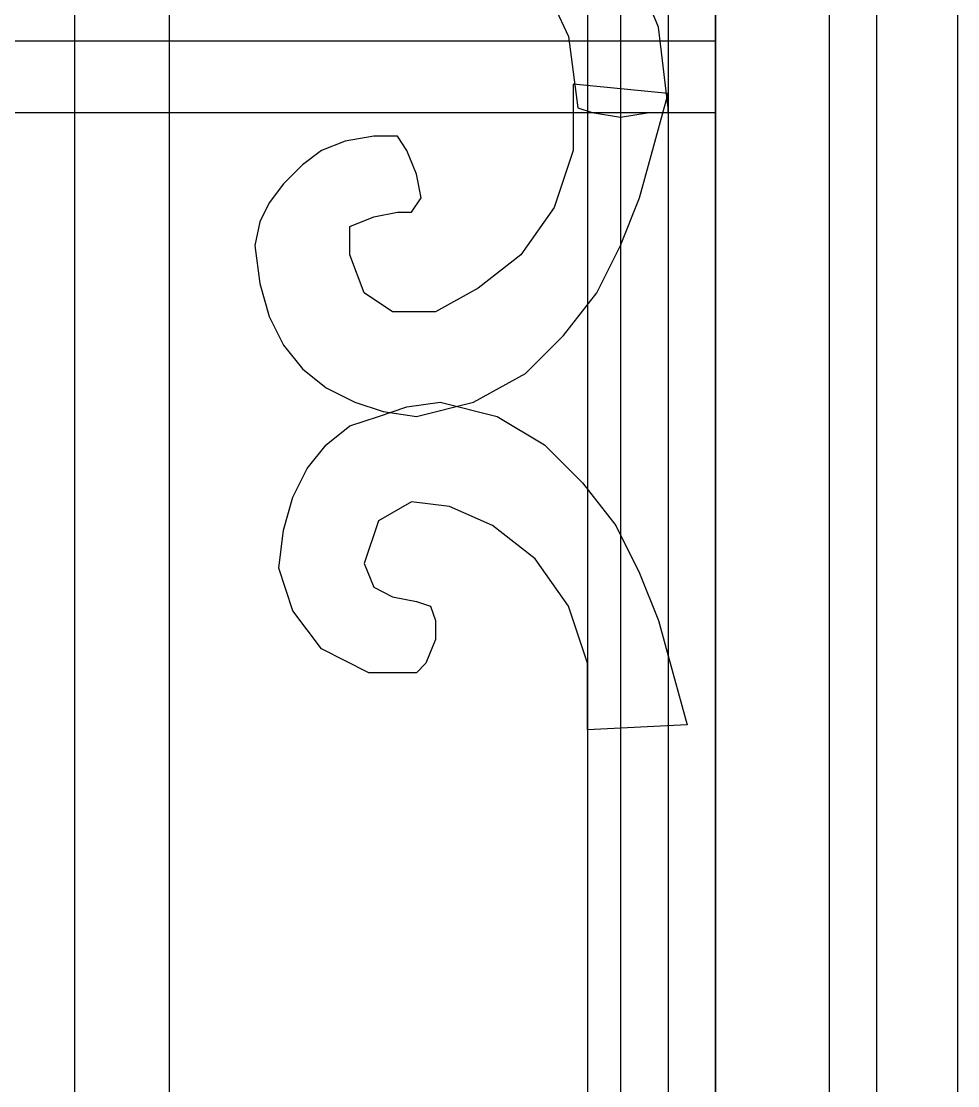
# Model space of a CAD drawing. Header units: centimetres. Extents: x -51 to 56, y -22 to 36.
# Drawn here: x 42.66 to 56.12, y 6.75 to 22.05 of the extents above; entities that cross this region are included whole.
import ezdxf

# ---------------------------------------------------------------- set-up
doc = ezdxf.new("R2010")
doc.units = ezdxf.units.CM
doc.header["$MEASUREMENT"] = 0
doc.layers.add('layer 1', color=7, linetype='Continuous')

msp = doc.modelspace()

# ---------------------------------------------------------------- linework, layer by layer
at = {"layer": 'layer 1', "color": 108}
for points, knots in [([(50.79579, 31.31746), (50.79579, 31.31746), (56.1183, 31.31746), (56.1183, 31.31746), (56.1183, 31.31746), (56.1183, 31.31746), (56.1183, -22.04404), (56.1183, -22.04404), (56.1183, -22.04404), (56.1183, -22.04404), (50.79579, -22.04404), (50.79579, -22.04404), (50.79579, -22.04404), (50.79579, -22.04404), (50.79579, 31.31746), (50.79579, 31.31746)], [0, 0, 0, 0, 0.25, 0.25, 0.25, 0.25, 0.5, 0.5, 0.5, 0.5, 0.75, 0.75, 0.75, 0.75, 1, 1, 1, 1]), ([(43.42617, 30.70333), (43.42617, 30.70333), (44.79092, 30.70333), (44.79092, 30.70333), (44.79092, 30.70333), (44.79092, 30.70333), (44.79092, -22.04404), (44.79092, -22.04404), (44.79092, -22.04404), (44.79092, -22.04404), (43.42617, -22.04404), (43.42617, -22.04404), (43.42617, -22.04404), (43.42617, -22.04404), (43.42617, 30.70333), (43.42617, 30.70333)], [0, 0, 0, 0, 0.25, 0.25, 0.25, 0.25, 0.5, 0.5, 0.5, 0.5, 0.75, 0.75, 0.75, 0.75, 1, 1, 1, 1]), ([(51.27345, 30.70333), (51.27345, 30.70333), (52.6382, 30.70333), (52.6382, 30.70333), (52.6382, 30.70333), (52.6382, 30.70333), (52.6382, -22.04404), (52.6382, -22.04404), (52.6382, -22.04404), (52.6382, -22.04404), (51.27345, -22.04404), (51.27345, -22.04404), (51.27345, -22.04404), (51.27345, -22.04404), (51.27345, 30.70333), (51.27345, 30.70333)], [0, 0, 0, 0, 0.25, 0.25, 0.25, 0.25, 0.5, 0.5, 0.5, 0.5, 0.75, 0.75, 0.75, 0.75, 1, 1, 1, 1]), ([(43.8356, 26.6091), (43.8356, 26.6091), (45.47329, 26.47262), (45.47329, 26.47262), (45.47329, 26.47262), (45.47329, 26.47262), (46.97451, 26.13144), (46.97451, 26.13144), (46.97451, 26.13144), (46.97451, 26.13144), (48.33925, 25.65377), (48.33925, 25.65377), (48.33925, 25.65377), (48.33925, 25.65377), (49.56752, 24.9714), (49.56752, 24.9714), (49.56752, 24.9714), (49.56752, 24.9714), (50.52284, 24.08432), (50.52284, 24.08432), (50.52284, 24.08432), (50.52284, 24.08432), (51.34169, 23.129), (51.34169, 23.129), (51.34169, 23.129), (51.34169, 23.129), (51.81935, 21.96897), (51.81935, 21.96897), (51.81935, 21.96897), (51.81935, 21.96897), (51.95583, 20.80893), (51.95583, 20.80893), (51.95583, 20.80893), (51.95583, 20.80893), (51.95583, 20.80893), (51.95583, 20.80893), (51.95583, 20.80893), (51.95583, 20.80893), (51.95583, 20.80893), (51.95583, 20.80893), (51.95583, 20.80893), (51.95583, 20.80893), (51.95583, 20.80893), (51.95583, 20.80893), (51.95583, 20.80893), (51.95583, 20.80893), (51.95583, 20.7407), (51.95583, 20.7407), (51.95583, 20.7407), (51.95583, 20.7407), (51.68288, 20.7407), (51.68288, 20.7407), (51.68288, 20.7407), (51.68288, 20.7407), (51.27345, 20.67246), (51.27345, 20.67246), (51.27345, 20.67246), (51.27345, 20.67246), (50.86403, 20.7407), (50.86403, 20.7407), (50.86403, 20.7407), (50.86403, 20.7407), (50.65932, 20.80893), (50.65932, 20.80893), (50.65932, 20.80893), (50.65932, 20.80893), (50.52284, 21.83249), (50.52284, 21.83249), (50.52284, 21.83249), (50.52284, 21.83249), (50.11342, 22.71957), (50.11342, 22.71957), (50.11342, 22.71957), (50.11342, 22.71957), (49.43105, 23.53842), (49.43105, 23.53842), (49.43105, 23.53842), (49.43105, 23.53842), (48.6122, 24.28903), (48.6122, 24.28903), (48.6122, 24.28903), (48.6122, 24.28903), (47.52041, 24.83493), (47.52041, 24.83493), (47.52041, 24.83493), (47.52041, 24.83493), (46.42861, 25.31259), (46.42861, 25.31259), (46.42861, 25.31259), (46.42861, 25.31259), (45.1321, 25.58554), (45.1321, 25.58554), (45.1321, 25.58554), (45.1321, 25.58554), (43.8356, 25.65377), (43.8356, 25.65377), (43.8356, 25.65377), (43.8356, 25.65377), (42.47085, 25.58554), (42.47085, 25.58554), (42.47085, 25.58554), (42.47085, 25.58554), (41.24258, 25.31259), (41.24258, 25.31259), (41.24258, 25.31259), (41.24258, 25.31259), (40.08255, 24.83493), (40.08255, 24.83493), (40.08255, 24.83493), (40.08255, 24.83493), (39.05899, 24.28903), (39.05899, 24.28903), (39.05899, 24.28903), (39.05899, 24.28903), (38.24015, 23.53842), (38.24015, 23.53842), (38.24015, 23.53842), (38.24015, 23.53842), (37.55777, 22.71957), (37.55777, 22.71957), (37.55777, 22.71957), (37.55777, 22.71957), (37.14835, 21.83249), (37.14835, 21.83249), (37.14835, 21.83249), (37.14835, 21.83249), (37.01188, 20.80893), (37.01188, 20.80893), (37.01188, 20.80893), (37.01188, 20.80893), (36.80716, 20.7407), (36.80716, 20.7407), (36.80716, 20.7407), (36.80716, 20.7407), (36.39774, 20.67246), (36.39774, 20.67246), (36.39774, 20.67246), (36.39774, 20.67246), (35.92008, 20.7407), (35.92008, 20.7407), (35.92008, 20.7407), (35.92008, 20.7407), (35.64713, 20.7407), (35.64713, 20.7407), (35.64713, 20.7407), (35.64713, 20.7407), (35.64713, 20.7407), (35.64713, 20.7407), (35.64713, 20.7407), (35.64713, 20.7407), (35.64713, 20.80893), (35.64713, 20.80893), (35.64713, 20.80893), (35.64713, 20.80893), (35.64713, 20.80893), (35.64713, 20.80893), (35.64713, 20.80893), (35.64713, 20.80893), (35.64713, 20.80893), (35.64713, 20.80893), (35.64713, 20.80893), (35.64713, 20.80893), (35.78361, 21.96897), (35.78361, 21.96897), (35.78361, 21.96897), (35.78361, 21.96897), (36.26127, 23.129), (36.26127, 23.129), (36.26127, 23.129), (36.26127, 23.129), (37.08011, 24.08432), (37.08011, 24.08432), (37.08011, 24.08432), (37.08011, 24.08432), (38.03543, 24.9714), (38.03543, 24.9714), (38.03543, 24.9714), (38.03543, 24.9714), (39.2637, 25.65377), (39.2637, 25.65377), (39.2637, 25.65377), (39.2637, 25.65377), (40.62845, 26.13144), (40.62845, 26.13144), (40.62845, 26.13144), (40.62845, 26.13144), (42.1979, 26.47262), (42.1979, 26.47262), (42.1979, 26.47262), (42.1979, 26.47262), (43.8356, 26.6091), (43.8356, 26.6091)], [0, 0, 0, 0, 0.02083333, 0.02083333, 0.02083333, 0.02083333, 0.04166667, 0.04166667, 0.04166667, 0.04166667, 0.0625, 0.0625, 0.0625, 0.0625, 0.08333333, 0.08333333, 0.08333333, 0.08333333, 0.10416667, 0.10416667, 0.10416667, 0.10416667, 0.125, 0.125, 0.125, 0.125, 0.14583333, 0.14583333, 0.14583333, 0.14583333, 0.16666667, 0.16666667, 0.16666667, 0.16666667, 0.1875, 0.1875, 0.1875, 0.1875, 0.20833333, 0.20833333, 0.20833333, 0.20833333, 0.22916667, 0.22916667, 0.22916667, 0.22916667, 0.25, 0.25, 0.25, 0.25, 0.27083333, 0.27083333, 0.27083333, 0.27083333, 0.29166667, 0.29166667, 0.29166667, 0.29166667, 0.3125, 0.3125, 0.3125, 0.3125, 0.33333333, 0.33333333, 0.33333333, 0.33333333, 0.35416667, 0.35416667, 0.35416667, 0.35416667, 0.375, 0.375, 0.375, 0.375, 0.39583333, 0.39583333, 0.39583333, 0.39583333, 0.41666667, 0.41666667, 0.41666667, 0.41666667, 0.4375, 0.4375, 0.4375, 0.4375, 0.45833333, 0.45833333, 0.45833333, 0.45833333, 0.47916667, 0.47916667, 0.47916667, 0.47916667, 0.5, 0.5, 0.5, 0.5, 0.52083333, 0.52083333, 0.52083333, 0.52083333, 0.54166667, 0.54166667, 0.54166667, 0.54166667, 0.5625, 0.5625, 0.5625, 0.5625, 0.58333333, 0.58333333, 0.58333333, 0.58333333, 0.60416667, 0.60416667, 0.60416667, 0.60416667, 0.625, 0.625, 0.625, 0.625, 0.64583333, 0.64583333, 0.64583333, 0.64583333, 0.66666667, 0.66666667, 0.66666667, 0.66666667, 0.6875, 0.6875, 0.6875, 0.6875, 0.70833333, 0.70833333, 0.70833333, 0.70833333, 0.72916667, 0.72916667, 0.72916667, 0.72916667, 0.75, 0.75, 0.75, 0.75, 0.77083333, 0.77083333, 0.77083333, 0.77083333, 0.79166667, 0.79166667, 0.79166667, 0.79166667, 0.8125, 0.8125, 0.8125, 0.8125, 0.83333333, 0.83333333, 0.83333333, 0.83333333, 0.85416667, 0.85416667, 0.85416667, 0.85416667, 0.875, 0.875, 0.875, 0.875, 0.89583333, 0.89583333, 0.89583333, 0.89583333, 0.91666667, 0.91666667, 0.91666667, 0.91666667, 0.9375, 0.9375, 0.9375, 0.9375, 0.95833333, 0.95833333, 0.95833333, 0.95833333, 0.97916667, 0.97916667, 0.97916667, 0.97916667, 1, 1, 1, 1]), ([(-47.12461, 21.76425), (-47.12461, 21.76425), (52.6382, 21.76425), (52.6382, 21.76425), (52.6382, 21.76425), (52.6382, 21.76425), (52.6382, 20.7407), (52.6382, 20.7407), (52.6382, 20.7407), (52.6382, 20.7407), (-47.12461, 20.7407), (-47.12461, 20.7407), (-47.12461, 20.7407), (-47.12461, 20.7407), (-47.12461, 21.76425), (-47.12461, 21.76425)], [0, 0, 0, 0, 0.25, 0.25, 0.25, 0.25, 0.5, 0.5, 0.5, 0.5, 0.75, 0.75, 0.75, 0.75, 1, 1, 1, 1]), ([(48.33925, 16.37351), (48.33925, 16.37351), (47.86159, 16.44175), (47.86159, 16.44175), (47.86159, 16.44175), (47.86159, 16.44175), (47.45217, 16.57823), (47.45217, 16.57823), (47.45217, 16.57823), (47.45217, 16.57823), (47.04275, 16.78294), (47.04275, 16.78294), (47.04275, 16.78294), (47.04275, 16.78294), (46.70156, 17.05589), (46.70156, 17.05589), (46.70156, 17.05589), (46.70156, 17.05589), (46.42861, 17.39707), (46.42861, 17.39707), (46.42861, 17.39707), (46.42861, 17.39707), (46.2239, 17.8065), (46.2239, 17.8065), (46.2239, 17.8065), (46.2239, 17.8065), (46.08743, 18.28416), (46.08743, 18.28416), (46.08743, 18.28416), (46.08743, 18.28416), (46.01919, 18.83005), (46.01919, 18.83005), (46.01919, 18.83005), (46.01919, 18.83005), (46.08743, 19.17124), (46.08743, 19.17124), (46.08743, 19.17124), (46.08743, 19.17124), (46.2239, 19.44419), (46.2239, 19.44419), (46.2239, 19.44419), (46.2239, 19.44419), (46.42861, 19.71714), (46.42861, 19.71714), (46.42861, 19.71714), (46.42861, 19.71714), (46.70156, 19.99009), (46.70156, 19.99009), (46.70156, 19.99009), (46.70156, 19.99009), (46.97451, 20.1948), (46.97451, 20.1948), (46.97451, 20.1948), (46.97451, 20.1948), (47.31569, 20.33127), (47.31569, 20.33127), (47.31569, 20.33127), (47.31569, 20.33127), (47.72512, 20.39951), (47.72512, 20.39951), (47.72512, 20.39951), (47.72512, 20.39951), (48.0663, 20.39951), (48.0663, 20.39951), (48.0663, 20.39951), (48.0663, 20.39951), (48.20278, 20.1948), (48.20278, 20.1948), (48.20278, 20.1948), (48.20278, 20.1948), (48.33925, 19.85361), (48.33925, 19.85361), (48.33925, 19.85361), (48.33925, 19.85361), (48.40749, 19.51243), (48.40749, 19.51243), (48.40749, 19.51243), (48.40749, 19.51243), (48.27102, 19.30771), (48.27102, 19.30771), (48.27102, 19.30771), (48.27102, 19.30771), (48.0663, 19.30771), (48.0663, 19.30771), (48.0663, 19.30771), (48.0663, 19.30771), (47.72512, 19.23948), (47.72512, 19.23948), (47.72512, 19.23948), (47.72512, 19.23948), (47.38393, 19.103), (47.38393, 19.103), (47.38393, 19.103), (47.38393, 19.103), (47.38393, 18.69358), (47.38393, 18.69358), (47.38393, 18.69358), (47.38393, 18.69358), (47.58864, 18.14768), (47.58864, 18.14768), (47.58864, 18.14768), (47.58864, 18.14768), (47.99807, 17.87473), (47.99807, 17.87473), (47.99807, 17.87473), (47.99807, 17.87473), (48.6122, 17.87473), (48.6122, 17.87473), (48.6122, 17.87473), (48.6122, 17.87473), (49.22634, 18.21592), (49.22634, 18.21592), (49.22634, 18.21592), (49.22634, 18.21592), (49.84047, 18.69358), (49.84047, 18.69358), (49.84047, 18.69358), (49.84047, 18.69358), (50.31813, 19.37595), (50.31813, 19.37595), (50.31813, 19.37595), (50.31813, 19.37595), (50.59108, 20.1948), (50.59108, 20.1948), (50.59108, 20.1948), (50.59108, 20.1948), (50.59108, 21.15012), (50.59108, 21.15012), (50.59108, 21.15012), (50.59108, 21.15012), (51.95583, 21.01364), (51.95583, 21.01364), (51.95583, 21.01364), (51.95583, 21.01364), (51.75111, 20.26303), (51.75111, 20.26303), (51.75111, 20.26303), (51.75111, 20.26303), (51.5464, 19.51243), (51.5464, 19.51243), (51.5464, 19.51243), (51.5464, 19.51243), (51.27345, 18.83005), (51.27345, 18.83005), (51.27345, 18.83005), (51.27345, 18.83005), (50.93227, 18.14768), (50.93227, 18.14768), (50.93227, 18.14768), (50.93227, 18.14768), (50.45461, 17.53355), (50.45461, 17.53355), (50.45461, 17.53355), (50.45461, 17.53355), (49.90871, 16.98765), (49.90871, 16.98765), (49.90871, 16.98765), (49.90871, 16.98765), (49.1581, 16.57823), (49.1581, 16.57823), (49.1581, 16.57823), (49.1581, 16.57823), (48.33925, 16.37351), (48.33925, 16.37351)], [0, 0, 0, 0, 0.02439024, 0.02439024, 0.02439024, 0.02439024, 0.04878049, 0.04878049, 0.04878049, 0.04878049, 0.07317073, 0.07317073, 0.07317073, 0.07317073, 0.09756098, 0.09756098, 0.09756098, 0.09756098, 0.12195122, 0.12195122, 0.12195122, 0.12195122, 0.14634146, 0.14634146, 0.14634146, 0.14634146, 0.17073171, 0.17073171, 0.17073171, 0.17073171, 0.19512195, 0.19512195, 0.19512195, 0.19512195, 0.2195122, 0.2195122, 0.2195122, 0.2195122, 0.24390244, 0.24390244, 0.24390244, 0.24390244, 0.26829268, 0.26829268, 0.26829268, 0.26829268, 0.29268293, 0.29268293, 0.29268293, 0.29268293, 0.31707317, 0.31707317, 0.31707317, 0.31707317, 0.34146341, 0.34146341, 0.34146341, 0.34146341, 0.36585366, 0.36585366, 0.36585366, 0.36585366, 0.3902439, 0.3902439, 0.3902439, 0.3902439, 0.41463415, 0.41463415, 0.41463415, 0.41463415, 0.43902439, 0.43902439, 0.43902439, 0.43902439, 0.46341463, 0.46341463, 0.46341463, 0.46341463, 0.48780488, 0.48780488, 0.48780488, 0.48780488, 0.51219512, 0.51219512, 0.51219512, 0.51219512, 0.53658537, 0.53658537, 0.53658537, 0.53658537, 0.56097561, 0.56097561, 0.56097561, 0.56097561, 0.58536585, 0.58536585, 0.58536585, 0.58536585, 0.6097561, 0.6097561, 0.6097561, 0.6097561, 0.63414634, 0.63414634, 0.63414634, 0.63414634, 0.65853659, 0.65853659, 0.65853659, 0.65853659, 0.68292683, 0.68292683, 0.68292683, 0.68292683, 0.70731707, 0.70731707, 0.70731707, 0.70731707, 0.73170732, 0.73170732, 0.73170732, 0.73170732, 0.75609756, 0.75609756, 0.75609756, 0.75609756, 0.7804878, 0.7804878, 0.7804878, 0.7804878, 0.80487805, 0.80487805, 0.80487805, 0.80487805, 0.82926829, 0.82926829, 0.82926829, 0.82926829, 0.85365854, 0.85365854, 0.85365854, 0.85365854, 0.87804878, 0.87804878, 0.87804878, 0.87804878, 0.90243902, 0.90243902, 0.90243902, 0.90243902, 0.92682927, 0.92682927, 0.92682927, 0.92682927, 0.95121951, 0.95121951, 0.95121951, 0.95121951, 0.97560976, 0.97560976, 0.97560976, 0.97560976, 1, 1, 1, 1]), ([(48.68044, 16.57823), (48.68044, 16.57823), (48.20278, 16.50999), (48.20278, 16.50999), (48.20278, 16.50999), (48.20278, 16.50999), (47.79336, 16.37351), (47.79336, 16.37351), (47.79336, 16.37351), (47.79336, 16.37351), (47.38393, 16.23704), (47.38393, 16.23704), (47.38393, 16.23704), (47.38393, 16.23704), (47.04275, 15.96409), (47.04275, 15.96409), (47.04275, 15.96409), (47.04275, 15.96409), (46.7698, 15.6229), (46.7698, 15.6229), (46.7698, 15.6229), (46.7698, 15.6229), (46.56509, 15.21348), (46.56509, 15.21348), (46.56509, 15.21348), (46.56509, 15.21348), (46.42861, 14.73582), (46.42861, 14.73582), (46.42861, 14.73582), (46.42861, 14.73582), (46.36037, 14.18992), (46.36037, 14.18992), (46.36037, 14.18992), (46.36037, 14.18992), (46.56509, 13.57579), (46.56509, 13.57579), (46.56509, 13.57579), (46.56509, 13.57579), (46.97451, 13.02989), (46.97451, 13.02989), (46.97451, 13.02989), (46.97451, 13.02989), (47.65688, 12.6887), (47.65688, 12.6887), (47.65688, 12.6887), (47.65688, 12.6887), (48.33925, 12.6887), (48.33925, 12.6887), (48.33925, 12.6887), (48.33925, 12.6887), (48.47573, 12.82518), (48.47573, 12.82518), (48.47573, 12.82518), (48.47573, 12.82518), (48.6122, 13.16636), (48.6122, 13.16636), (48.6122, 13.16636), (48.6122, 13.16636), (48.6122, 13.43931), (48.6122, 13.43931), (48.6122, 13.43931), (48.6122, 13.43931), (48.54396, 13.64402), (48.54396, 13.64402), (48.54396, 13.64402), (48.54396, 13.64402), (48.33925, 13.71226), (48.33925, 13.71226), (48.33925, 13.71226), (48.33925, 13.71226), (47.99807, 13.7805), (47.99807, 13.7805), (47.99807, 13.7805), (47.99807, 13.7805), (47.72512, 13.91697), (47.72512, 13.91697), (47.72512, 13.91697), (47.72512, 13.91697), (47.58864, 14.25816), (47.58864, 14.25816), (47.58864, 14.25816), (47.58864, 14.25816), (47.79336, 14.87229), (47.79336, 14.87229), (47.79336, 14.87229), (47.79336, 14.87229), (48.27102, 15.14524), (48.27102, 15.14524), (48.27102, 15.14524), (48.27102, 15.14524), (48.81691, 15.07701), (48.81691, 15.07701), (48.81691, 15.07701), (48.81691, 15.07701), (49.43105, 14.80406), (49.43105, 14.80406), (49.43105, 14.80406), (49.43105, 14.80406), (50.04518, 14.3264), (50.04518, 14.3264), (50.04518, 14.3264), (50.04518, 14.3264), (50.52284, 13.64402), (50.52284, 13.64402), (50.52284, 13.64402), (50.52284, 13.64402), (50.79579, 12.82518), (50.79579, 12.82518), (50.79579, 12.82518), (50.79579, 12.82518), (50.79579, 11.86986), (50.79579, 11.86986), (50.79579, 11.86986), (50.79579, 11.86986), (52.22877, 11.93809), (52.22877, 11.93809), (52.22877, 11.93809), (52.22877, 11.93809), (52.02406, 12.6887), (52.02406, 12.6887), (52.02406, 12.6887), (52.02406, 12.6887), (51.81935, 13.43931), (51.81935, 13.43931), (51.81935, 13.43931), (51.81935, 13.43931), (51.5464, 14.12169), (51.5464, 14.12169), (51.5464, 14.12169), (51.5464, 14.12169), (51.20522, 14.80406), (51.20522, 14.80406), (51.20522, 14.80406), (51.20522, 14.80406), (50.72756, 15.41819), (50.72756, 15.41819), (50.72756, 15.41819), (50.72756, 15.41819), (50.18166, 15.96409), (50.18166, 15.96409), (50.18166, 15.96409), (50.18166, 15.96409), (49.49929, 16.37351), (49.49929, 16.37351), (49.49929, 16.37351), (49.49929, 16.37351), (48.68044, 16.57823), (48.68044, 16.57823)], [0, 0, 0, 0, 0.02702703, 0.02702703, 0.02702703, 0.02702703, 0.05405405, 0.05405405, 0.05405405, 0.05405405, 0.08108108, 0.08108108, 0.08108108, 0.08108108, 0.10810811, 0.10810811, 0.10810811, 0.10810811, 0.13513514, 0.13513514, 0.13513514, 0.13513514, 0.16216216, 0.16216216, 0.16216216, 0.16216216, 0.18918919, 0.18918919, 0.18918919, 0.18918919, 0.21621622, 0.21621622, 0.21621622, 0.21621622, 0.24324324, 0.24324324, 0.24324324, 0.24324324, 0.27027027, 0.27027027, 0.27027027, 0.27027027, 0.2972973, 0.2972973, 0.2972973, 0.2972973, 0.32432432, 0.32432432, 0.32432432, 0.32432432, 0.35135135, 0.35135135, 0.35135135, 0.35135135, 0.37837838, 0.37837838, 0.37837838, 0.37837838, 0.40540541, 0.40540541, 0.40540541, 0.40540541, 0.43243243, 0.43243243, 0.43243243, 0.43243243, 0.45945946, 0.45945946, 0.45945946, 0.45945946, 0.48648649, 0.48648649, 0.48648649, 0.48648649, 0.51351351, 0.51351351, 0.51351351, 0.51351351, 0.54054054, 0.54054054, 0.54054054, 0.54054054, 0.56756757, 0.56756757, 0.56756757, 0.56756757, 0.59459459, 0.59459459, 0.59459459, 0.59459459, 0.62162162, 0.62162162, 0.62162162, 0.62162162, 0.64864865, 0.64864865, 0.64864865, 0.64864865, 0.67567568, 0.67567568, 0.67567568, 0.67567568, 0.7027027, 0.7027027, 0.7027027, 0.7027027, 0.72972973, 0.72972973, 0.72972973, 0.72972973, 0.75675676, 0.75675676, 0.75675676, 0.75675676, 0.78378378, 0.78378378, 0.78378378, 0.78378378, 0.81081081, 0.81081081, 0.81081081, 0.81081081, 0.83783784, 0.83783784, 0.83783784, 0.83783784, 0.86486486, 0.86486486, 0.86486486, 0.86486486, 0.89189189, 0.89189189, 0.89189189, 0.89189189, 0.91891892, 0.91891892, 0.91891892, 0.91891892, 0.94594595, 0.94594595, 0.94594595, 0.94594595, 0.97297297, 0.97297297, 0.97297297, 0.97297297, 1, 1, 1, 1])]:
    msp.add_open_spline(points, degree=3, knots=knots, dxfattribs=at)
at = {"layer": 'layer 1', "color": 252}
msp.add_open_spline([(51.95583, 29.33858), (51.95583, 29.33858), (54.95826, 29.33858), (54.95826, 29.33858), (54.95826, 29.33858), (54.95826, 29.33858), (54.95826, -20.26987), (54.95826, -20.26987), (54.95826, -20.26987), (54.95826, -20.26987), (51.95583, -20.26987), (51.95583, -20.26987), (51.95583, -20.26987), (51.95583, -20.26987), (51.95583, 29.33858), (51.95583, 29.33858)], degree=3, knots=[0, 0, 0, 0, 0.25, 0.25, 0.25, 0.25, 0.5, 0.5, 0.5, 0.5, 0.75, 0.75, 0.75, 0.75, 1, 1, 1, 1], dxfattribs=at)
at = {"layer": 'layer 1', "color": 253}
msp.add_open_spline([(52.6382, 27.83737), (52.6382, 27.83737), (54.27589, 27.83737), (54.27589, 27.83737), (54.27589, 27.83737), (54.27589, 27.83737), (54.27589, -18.70041), (54.27589, -18.70041), (54.27589, -18.70041), (54.27589, -18.70041), (52.6382, -18.70041), (52.6382, -18.70041), (52.6382, -18.70041), (52.6382, -18.70041), (52.6382, 27.83737), (52.6382, 27.83737)], degree=3, knots=[0, 0, 0, 0, 0.25, 0.25, 0.25, 0.25, 0.5, 0.5, 0.5, 0.5, 0.75, 0.75, 0.75, 0.75, 1, 1, 1, 1], dxfattribs=at)

doc.saveas('drawing.dxf')
